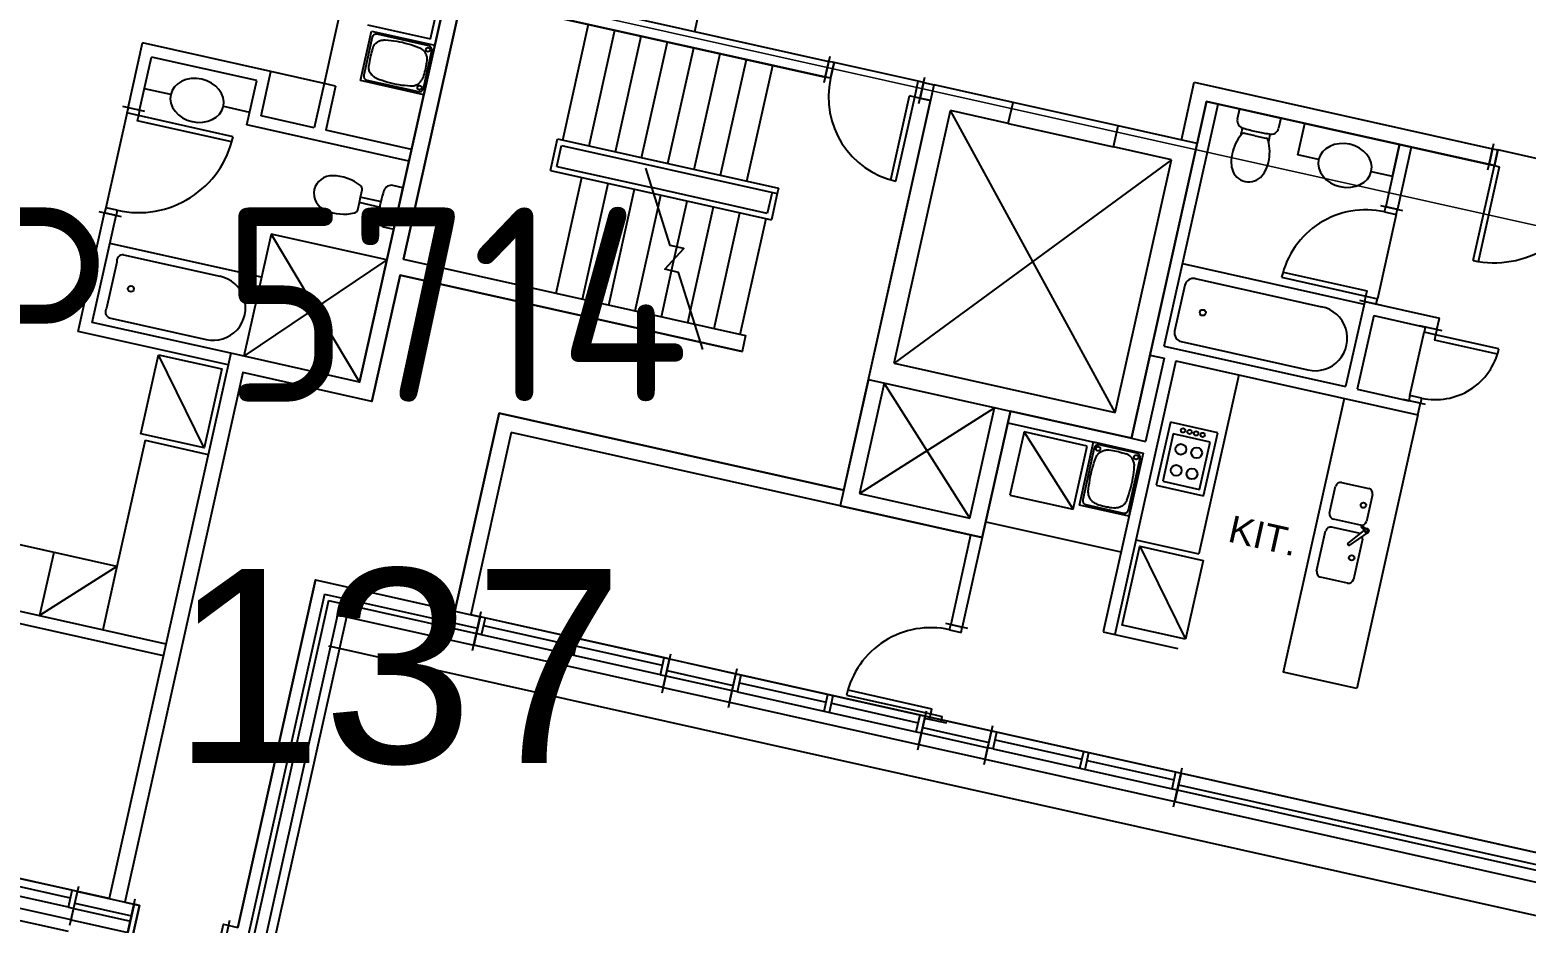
# Model space of a CAD drawing. Header units: metres. Extents: x 311347 to 316656, y 6252667 to 6255486.
# Drawn here: x 314251.74 to 314265.62, y 6254813.08 to 6254821.36 of the extents above; entities that cross this region are included whole.
import ezdxf
from ezdxf.enums import TextEntityAlignment as Align

# ---------------------------------------------------------------- set-up
doc = ezdxf.new("R2010")
doc.units = ezdxf.units.M
doc.layers.add('_User Miscellaneous4', color=7, linetype='Continuous')
doc.layers.add('Cadastre Developer_SP_NEW', color=2, linetype='Continuous', lineweight=5)
doc.layers.add('Cadastre Land Parcels_SP_EXT', color=9, linetype='Continuous', lineweight=5)
doc.styles.add('LotNum', font='isocp.shx', dxfattribs={"height": 1.8})
doc.styles.get("Standard").update_dxf_attribs({"font": 'arial.ttf'})
doc.linetypes.add('IE Trench HV', pattern='A,7,-0.2,["/",Standard,S=3,R=0,X=0.6,Y=-1.4],-2.5', length=9.7)

# ---------------------------------------------------------------- blocks, each defined once
blk = doc.blocks.new('site 1')
at = {"layer": '_User Miscellaneous4', "color": 8}
for p, q in [((180232.32, 73129.99), (180232.32, 73135.49)), ((180278.57, 73135.49), (180306.92, 73135.49)), ((180278.57, 73129.99), (180278.57, 73135.49)), ((180306.92, 73133.49), (180306.92, 73135.99)), ((180306.92, 73135.49), (180306.92, 73133.99)), ((180306.92, 73135.49), (180307.42, 73135.49)), ((180306.92, 73133.99), (180306.92, 73135.49)), ((180307.42, 73133.99), (180307.42, 73135.49)), ((180199.82, 73133.99), (180199.82, 73117.79)), ((180209.07, 73091.49), (180209.07, 73133.99)), ((180280.07, 73133.99), (180306.92, 73133.99)), ((180280.07, 73129.99), (180280.07, 73133.99)), ((180283.21, 73133.99), (180283.21, 73133.02)), ((180283.21, 73133.99), (180287.13, 73133.99)), ((180287.13, 73133.99), (180287.13, 73133.02)), ((180289.42, 73130.99), (180289.42, 73133.99)), ((180289.42, 73133.99), (180298.42, 73133.99)), ((180298.42, 73133.99), (180298.42, 73128.09)), ((180298.42, 73130.99), (180298.42, 73133.99)), ((180299.52, 73133.99), (180299.52, 73128.09)), ((180306.92, 73133.99), (180307.42, 73133.99)), ((180307.42, 73124.99), (180307.42, 73133.99)), ((180307.42, 73133.99), (180307.92, 73133.99)), ((180307.92, 73125.01), (180307.92, 73133.99)), ((180285.17, 73131.87), (180284.17, 73131.87)), ((180285.17, 73131.87), (180286.18, 73131.87)), ((180208.57, 73123.99), (180208.57, 73129.99)), ((180210.57, 73129.99), (180245.07, 73129.99)), ((180245.07, 73127.99), (180245.07, 73130.49)), ((180245.07, 73128.49), (180245.07, 73129.99)), ((180245.57, 73129.99), (180245.07, 73129.99)), ((180245.07, 73128.49), (180245.07, 73129.99)), ((180245.57, 73128.49), (180245.57, 73129.99)), ((180254.07, 73129.99), (180253.57, 73129.99)), ((180253.57, 73128.49), (180253.57, 73129.99)), ((180254.07, 73127.99), (180254.07, 73130.49)), ((180254.07, 73129.99), (180255.07, 73129.99)), ((180254.07, 73129.99), (180254.07, 73128.49)), ((180254.07, 73128.49), (180254.07, 73129.99)), ((180255.07, 73101.99), (180255.07, 73129.99)), ((180262.57, 73129.99), (180255.07, 73129.99)), ((180255.07, 73101.99), (180255.07, 73129.99)), ((180262.57, 73127.99), (180262.57, 73129.99)), ((180272.57, 73129.99), (180262.57, 73129.99)), ((180280.07, 73129.99), (180272.57, 73129.99)), ((180272.57, 73127.99), (180272.57, 73129.99)), ((180280.07, 73101.99), (180280.07, 73129.99)), ((180291.39, 73130.99), (180289.42, 73130.99)), ((180296.39, 73130.99), (180298.42, 73130.99)), ((180210.57, 73103.49), (180210.57, 73128.49)), ((180210.57, 73128.49), (180245.07, 73128.49)), ((180222.57, 73117.49), (180222.57, 73128.49)), ((180225.07, 73117.49), (180225.07, 73128.49)), ((180227.57, 73117.49), (180227.57, 73128.49)), ((180230.07, 73117.49), (180230.07, 73128.49)), ((180232.57, 73117.49), (180232.57, 73128.49)), ((180235.07, 73117.49), (180235.07, 73128.49)), ((180237.57, 73117.49), (180237.57, 73128.49)), ((180240.07, 73117.49), (180240.07, 73128.49)), ((180245.57, 73128.49), (180245.07, 73128.49)), ((180253.07, 73120.51), (180253.07, 73128.49)), ((180253.57, 73128.49), (180253.07, 73128.49)), ((180253.57, 73120.49), (180253.57, 73128.49)), ((180254.07, 73128.49), (180253.57, 73128.49)), ((180254.07, 73128.49), (180255.07, 73128.49)), ((180257.07, 73103.99), (180257.07, 73127.99)), ((180262.57, 73127.99), (180257.07, 73127.99)), ((180278.07, 73127.99), (180257.07, 73103.99)), ((180278.07, 73103.99), (180257.07, 73127.99)), ((180262.57, 73127.99), (180272.57, 73127.99)), ((180278.07, 73127.99), (180272.57, 73127.99)), ((180278.07, 73103.99), (180278.07, 73127.99)), ((180297.92, 73128.09), (180300.02, 73128.09)), ((180298.42, 73127.59), (180298.42, 73128.09)), ((180298.42, 73128.09), (180299.52, 73128.09)), ((180298.42, 73127.59), (180299.52, 73127.59)), ((180299.52, 73127.59), (180299.52, 73128.09)), ((180299.52, 73127.59), (180299.52, 73119.59)), ((180202.57, 73123.99), (180208.57, 73123.99)), ((180203.07, 73118.79), (180203.07, 73123.49)), ((180203.07, 73123.49), (180209.07, 73123.49)), ((180203.25, 73122.94), (180203.25, 73119.35)), ((180208.54, 73123.32), (180203.63, 73123.32)), ((180204.19, 73122.88), (180204.26, 73122.91)), ((180204.26, 73122.91), (180204.34, 73122.94)), ((180204.34, 73122.94), (180204.41, 73122.96)), ((180204.41, 73122.96), (180204.49, 73122.97)), ((180204.49, 73122.97), (180204.76, 73123.01)), ((180204.76, 73123.01), (180205.02, 73123.04)), ((180205.02, 73123.04), (180205.29, 73123.06)), ((180205.29, 73123.06), (180205.56, 73123.08)), ((180205.56, 73123.08), (180205.82, 73123.09)), ((180205.82, 73123.09), (180206.09, 73123.1)), ((180206.09, 73123.1), (180206.08, 73123.1)), ((180206.08, 73123.1), (180206.35, 73123.09)), ((180206.35, 73123.09), (180206.62, 73123.08)), ((180206.62, 73123.08), (180206.88, 73123.06)), ((180206.88, 73123.06), (180207.15, 73123.04)), ((180207.15, 73123.04), (180207.41, 73123.01)), ((180207.41, 73123.01), (180207.68, 73122.97)), ((180207.68, 73122.97), (180207.76, 73122.96)), ((180207.76, 73122.96), (180207.84, 73122.94)), ((180207.84, 73122.94), (180207.91, 73122.91)), ((180207.91, 73122.91), (180207.99, 73122.88)), ((180208.92, 73119.35), (180208.92, 73122.94)), ((180209.07, 73123.49), (180209.07, 73118.79)), ((180203.49, 73121.59), (180203.48, 73121.41)), ((180203.5, 73121.77), (180203.49, 73121.59)), ((180203.51, 73121.95), (180203.5, 73121.77)), ((180203.51, 73121.95), (180203.53, 73122.03)), ((180203.53, 73122.03), (180203.54, 73122.11)), ((180203.54, 73122.11), (180203.56, 73122.18)), ((180203.56, 73122.18), (180203.59, 73122.26)), ((180203.59, 73122.26), (180203.62, 73122.33)), ((180203.62, 73122.33), (180203.66, 73122.4)), ((180203.66, 73122.4), (180203.7, 73122.47)), ((180203.7, 73122.47), (180203.75, 73122.54)), ((180203.75, 73122.54), (180203.8, 73122.6)), ((180203.8, 73122.6), (180203.86, 73122.66)), ((180203.86, 73122.66), (180203.92, 73122.71)), ((180203.92, 73122.71), (180203.98, 73122.76)), ((180203.98, 73122.76), (180204.04, 73122.81)), ((180204.04, 73122.81), (180204.11, 73122.85)), ((180204.11, 73122.85), (180204.19, 73122.88)), ((180207.99, 73122.88), (180208.06, 73122.85)), ((180208.06, 73122.85), (180208.13, 73122.81)), ((180208.13, 73122.81), (180208.19, 73122.76)), ((180208.19, 73122.76), (180208.26, 73122.71)), ((180208.26, 73122.71), (180208.32, 73122.66)), ((180208.32, 73122.66), (180208.37, 73122.6)), ((180208.37, 73122.6), (180208.42, 73122.54)), ((180208.42, 73122.54), (180208.47, 73122.47)), ((180208.47, 73122.47), (180208.51, 73122.4)), ((180208.51, 73122.4), (180208.55, 73122.33)), ((180208.55, 73122.33), (180208.58, 73122.26)), ((180208.58, 73122.26), (180208.61, 73122.18)), ((180208.61, 73122.18), (180208.63, 73122.11)), ((180208.63, 73122.11), (180208.65, 73122.03)), ((180208.65, 73122.03), (180208.66, 73121.95)), ((180208.66, 73121.95), (180208.67, 73121.77)), ((180208.67, 73121.77), (180208.69, 73121.59)), ((180208.69, 73121.59), (180208.69, 73121.41)), ((180203.48, 73121.41), (180203.47, 73121.23)), ((180203.47, 73121.23), (180203.47, 73121.05)), ((180203.47, 73121.05), (180203.48, 73120.87)), ((180203.48, 73120.87), (180203.49, 73120.69)), ((180203.49, 73120.69), (180203.5, 73120.51)), ((180203.5, 73120.51), (180203.51, 73120.33)), ((180203.53, 73120.25), (180203.51, 73120.33)), ((180203.54, 73120.18), (180203.53, 73120.25)), ((180203.56, 73120.1), (180203.54, 73120.18)), ((180208.61, 73120.1), (180208.63, 73120.18)), ((180208.63, 73120.18), (180208.65, 73120.25)), ((180208.65, 73120.25), (180208.66, 73120.33)), ((180208.67, 73120.51), (180208.66, 73120.33)), ((180208.69, 73120.69), (180208.67, 73120.51)), ((180208.69, 73121.41), (180208.7, 73121.23)), ((180208.7, 73121.05), (180208.69, 73120.87)), ((180208.69, 73120.87), (180208.69, 73120.69)), ((180208.7, 73121.23), (180208.7, 73121.05)), ((180209.07, 73118.79), (180203.07, 73118.79)), ((180203.59, 73120.02), (180203.56, 73120.1)), ((180203.62, 73119.95), (180203.59, 73120.02)), ((180203.66, 73119.88), (180203.62, 73119.95)), ((180203.63, 73118.97), (180208.54, 73118.97)), ((180203.7, 73119.81), (180203.66, 73119.88)), ((180203.75, 73119.75), (180203.7, 73119.81)), ((180203.8, 73119.68), (180203.75, 73119.75)), ((180203.86, 73119.63), (180203.8, 73119.68)), ((180203.92, 73119.57), (180203.86, 73119.63)), ((180203.98, 73119.52), (180203.92, 73119.57)), ((180204.04, 73119.48), (180203.98, 73119.52)), ((180204.11, 73119.44), (180204.04, 73119.48)), ((180204.19, 73119.4), (180204.11, 73119.44)), ((180204.26, 73119.37), (180204.19, 73119.4)), ((180204.34, 73119.35), (180204.26, 73119.37)), ((180204.41, 73119.33), (180204.34, 73119.35)), ((180204.49, 73119.31), (180204.41, 73119.33)), ((180204.49, 73119.31), (180204.76, 73119.28)), ((180204.76, 73119.28), (180205.02, 73119.25)), ((180205.02, 73119.25), (180205.29, 73119.22)), ((180205.29, 73119.22), (180205.56, 73119.2)), ((180205.56, 73119.2), (180205.82, 73119.19)), ((180205.82, 73119.19), (180206.09, 73119.19)), ((180206.09, 73119.19), (180206.08, 73119.19)), ((180206.08, 73119.19), (180206.35, 73119.19)), ((180206.35, 73119.19), (180206.62, 73119.2)), ((180206.62, 73119.2), (180206.88, 73119.22)), ((180206.88, 73119.22), (180207.15, 73119.25)), ((180207.15, 73119.25), (180207.41, 73119.28)), ((180207.41, 73119.28), (180207.68, 73119.31)), ((180207.68, 73119.31), (180207.76, 73119.33)), ((180207.76, 73119.33), (180207.84, 73119.35)), ((180207.84, 73119.35), (180207.91, 73119.37)), ((180207.91, 73119.37), (180207.99, 73119.4)), ((180207.99, 73119.4), (180208.06, 73119.44)), ((180208.06, 73119.44), (180208.13, 73119.48)), ((180208.13, 73119.48), (180208.19, 73119.52)), ((180208.19, 73119.52), (180208.26, 73119.57)), ((180208.26, 73119.57), (180208.32, 73119.63)), ((180208.32, 73119.63), (180208.37, 73119.68)), ((180208.37, 73119.68), (180208.42, 73119.75)), ((180208.42, 73119.75), (180208.47, 73119.81)), ((180208.47, 73119.81), (180208.51, 73119.88)), ((180208.51, 73119.88), (180208.55, 73119.95)), ((180208.55, 73119.95), (180208.58, 73120.02)), ((180208.58, 73120.02), (180208.61, 73120.1)), ((180281.17, 73118.84), (180298.42, 73118.84)), ((180290.42, 73119.59), (180298.42, 73119.59)), ((180290.44, 73120.09), (180298.42, 73120.09)), ((180297.92, 73119.09), (180300.02, 73119.09)), ((180298.42, 73119.59), (180298.42, 73120.09)), ((180298.42, 73119.09), (180298.42, 73119.59)), ((180298.42, 73119.59), (180299.52, 73119.59)), ((180298.42, 73119.09), (180298.42, 73110.99)), ((180298.42, 73119.09), (180305.52, 73119.09)), ((180298.42, 73119.09), (180299.52, 73119.09)), ((180299.52, 73119.09), (180299.52, 73119.59)), ((180305.52, 73117.99), (180305.52, 73119.09)), ((180182.57, 73111.64), (180182.57, 73117.79)), ((180194.77, 73117.79), (180182.57, 73117.79)), ((180194.77, 73113.59), (180194.77, 73117.79)), ((180199.82, 73117.79), (180194.77, 73117.79)), ((180199.82, 73117.79), (180199.82, 73113.59)), ((180200.92, 73117.79), (180199.82, 73117.79)), ((180200.92, 73117.79), (180200.92, 73113.59)), ((180222.07, 73117.49), (180243.07, 73117.49)), ((180222.07, 73114.49), (180222.07, 73117.49)), ((180243.07, 73117.49), (180243.07, 73116.99)), ((180282.62, 73117.74), (180294.63, 73117.74)), ((180299.52, 73117.99), (180299.52, 73110.99)), ((180299.52, 73117.99), (180304.42, 73117.99)), ((180306.02, 73117.99), (180303.92, 73117.99)), ((180304.42, 73117.99), (180304.42, 73117.49)), ((180305.52, 73117.99), (180304.42, 73117.99)), ((180304.42, 73111.49), (180304.42, 73117.49)), ((180305.52, 73117.49), (180304.42, 73117.49)), ((180305.52, 73117.99), (180305.52, 73117.49)), ((180311.52, 73117.49), (180305.52, 73117.49)), ((180305.52, 73117.49), (180305.52, 73116.99)), ((180183.67, 73111.64), (180183.67, 73116.69)), ((180193.67, 73116.69), (180183.67, 73116.69)), ((180193.67, 73112.49), (180193.67, 73116.69)), ((180222.57, 73116.99), (180243.07, 73116.99)), ((180222.57, 73114.99), (180222.57, 73116.99)), ((180242.57, 73116.99), (180242.57, 73114.99)), ((180243.07, 73116.99), (180243.07, 73114.49)), ((180281.82, 73116.93), (180281.82, 73112.56)), ((180311.51, 73116.99), (180305.52, 73116.99)), ((180222.57, 73114.99), (180231.61, 73114.99)), ((180242.57, 73114.99), (180231.61, 73114.99)), ((180186.17, 73113.69), (180183.67, 73113.69)), ((180191.17, 73113.69), (180193.67, 73113.69)), ((180199.82, 73113.59), (180194.77, 73113.59)), ((180209.07, 73113.59), (180200.92, 73113.59)), ((180222.07, 73114.49), (180231.9, 73114.49)), ((180225.07, 73103.49), (180225.07, 73114.49)), ((180227.57, 73103.49), (180227.57, 73114.49)), ((180230.07, 73103.49), (180230.07, 73114.49)), ((180231.9, 73114.49), (180243.07, 73114.49)), ((180232.57, 73113.32), (180232.57, 73114.49)), ((180232.57, 73103.49), (180232.57, 73113.32)), ((180235.07, 73110.12), (180235.07, 73114.49)), ((180237.57, 73104.66), (180237.57, 73114.49)), ((180240.07, 73103.49), (180240.07, 73114.49)), ((180242.57, 73103.49), (180242.57, 73114.49)), ((180209.07, 73112.49), (180193.67, 73112.49)), ((180184.17, 73111.64), (180182.07, 73111.64)), ((180182.57, 73111.64), (180182.57, 73111.14)), ((180183.67, 73111.64), (180182.57, 73111.64)), ((180182.57, 73111.49), (180182.57, 73102.14)), ((180183.67, 73111.14), (180182.57, 73111.14)), ((180183.67, 73111.64), (180183.67, 73111.14)), ((180192.67, 73111.14), (180183.67, 73111.14)), ((180183.67, 73111.14), (180183.67, 73110.64)), ((180192.66, 73110.64), (180183.67, 73110.64)), ((180281.17, 73110.99), (180298.42, 73110.99)), ((180282.62, 73111.74), (180294.67, 73111.74)), ((180299.52, 73110.99), (180304.42, 73110.99)), ((180306.02, 73110.99), (180303.92, 73110.99)), ((180305.52, 73111.49), (180304.42, 73111.49)), ((180304.42, 73111.49), (180304.42, 73110.99)), ((180305.52, 73110.99), (180304.42, 73110.99)), ((180305.52, 73111.49), (180305.52, 73110.99)), ((180305.52, 73109.89), (180305.52, 73110.99)), ((180209.07, 73109.95), (180208.11, 73109.95)), ((180209.07, 73106.03), (180209.07, 73109.95)), ((180235.07, 73108.99), (180235.07, 73110.12)), ((180280.07, 73109.89), (180281.42, 73109.89)), ((180281.42, 73109.89), (180281.42, 73101.99)), ((180282.52, 73109.89), (180282.52, 73083.89)), ((180282.52, 73109.89), (180305.52, 73109.89)), ((180288.52, 73109.89), (180288.52, 73092.89)), ((180298.52, 73109.89), (180298.52, 73083.89)), ((180305.52, 73109.89), (180305.52, 73083.89)), ((180207.41, 73108.24), (180205.37, 73108.24)), ((180205.37, 73107.74), (180207.41, 73107.74)), ((180205.42, 73108.24), (180205.42, 73108.93)), ((180205.42, 73107.74), (180205.42, 73108.24)), ((180205.42, 73107.05), (180205.42, 73107.74)), ((180235.07, 73107.86), (180235.07, 73108.99)), ((180235.07, 73103.49), (180235.07, 73107.86)), ((180208.11, 73106.03), (180209.07, 73106.03)), ((180210.57, 73103.49), (180243.07, 73103.49)), ((180237.57, 73103.49), (180237.57, 73104.66)), ((180243.07, 73103.49), (180243.07, 73101.99)), ((180257.07, 73103.99), (180278.07, 73103.99)), ((180283.27, 73104.24), (180283.27, 73098.24)), ((180287.77, 73104.24), (180283.27, 73104.24)), ((180287.77, 73098.24), (180287.77, 73104.24)), ((180183.67, 73102.14), (180182.57, 73102.14)), ((180182.57, 73102.14), (180182.57, 73101.64)), ((180183.67, 73102.14), (180183.67, 73101.64)), ((180209.07, 73103.09), (180198.07, 73103.09)), ((180198.07, 73103.09), (180198.07, 73091.49)), ((180198.07, 73103.09), (180209.07, 73091.49)), ((180209.07, 73103.09), (180198.07, 73091.49)), ((180287.27, 73103.24), (180283.77, 73103.24)), ((180283.77, 73103.24), (180283.77, 73098.74)), ((180287.27, 73098.74), (180287.27, 73103.24)), ((180299.99, 73102.24), (180302.56, 73102.24)), ((180184.17, 73101.64), (180182.07, 73101.64)), ((180182.57, 73090.39), (180182.57, 73101.64)), ((180183.67, 73101.64), (180182.57, 73101.64)), ((180183.67, 73091.49), (180183.67, 73101.64)), ((180210.57, 73089.99), (180210.57, 73101.99)), ((180210.57, 73101.99), (180243.07, 73101.99)), ((180255.07, 73101.99), (180280.07, 73101.99)), ((180255.07, 73101.99), (180255.07, 73089.99)), ((180256.57, 73101.99), (180256.57, 73091.49)), ((180256.57, 73091.49), (180267.07, 73101.99)), ((180267.07, 73091.49), (180256.57, 73101.99)), ((180267.07, 73091.49), (180267.07, 73101.99)), ((180268.57, 73089.99), (180268.57, 73101.99)), ((180268.57, 73100.89), (180281.42, 73100.89)), ((180276.72, 73094.89), (180276.72, 73100.89)), ((180276.72, 73100.89), (180281.42, 73100.89)), ((180280.87, 73100.74), (180277.28, 73100.74)), ((180280.07, 73101.99), (180281.42, 73101.99)), ((180281.42, 73100.89), (180281.42, 73083.89)), ((180281.42, 73100.89), (180281.42, 73094.89)), ((180299.52, 73099.21), (180299.52, 73101.78)), ((180303.02, 73101.78), (180303.02, 73099.21)), ((180270.22, 73100.39), (180270.22, 73094.39)), ((180276.22, 73100.39), (180270.22, 73100.39)), ((180276.22, 73094.39), (180270.22, 73100.39)), ((180276.22, 73094.39), (180276.22, 73100.39)), ((180276.9, 73100.36), (180276.9, 73095.45)), ((180277.21, 73099.23), (180277.24, 73099.5)), ((180277.24, 73099.5), (180277.26, 73099.58)), ((180277.26, 73099.58), (180277.28, 73099.65)), ((180277.28, 73099.65), (180277.3, 73099.73)), ((180277.3, 73099.73), (180277.33, 73099.8)), ((180277.33, 73099.8), (180277.37, 73099.88)), ((180277.37, 73099.88), (180277.41, 73099.94)), ((180277.41, 73099.94), (180277.46, 73100.01)), ((180277.46, 73100.01), (180277.5, 73100.07)), ((180277.5, 73100.07), (180277.56, 73100.13)), ((180277.56, 73100.13), (180277.62, 73100.19)), ((180277.62, 73100.19), (180277.68, 73100.24)), ((180277.68, 73100.24), (180277.74, 73100.29)), ((180277.74, 73100.29), (180277.81, 73100.33)), ((180277.81, 73100.33), (180277.88, 73100.37)), ((180277.88, 73100.37), (180277.96, 73100.4)), ((180277.96, 73100.4), (180278.03, 73100.43)), ((180278.03, 73100.43), (180278.11, 73100.45)), ((180278.11, 73100.45), (180278.19, 73100.46)), ((180278.19, 73100.46), (180278.27, 73100.48)), ((180278.27, 73100.48), (180278.45, 73100.49)), ((180278.45, 73100.49), (180278.62, 73100.5)), ((180278.62, 73100.5), (180278.8, 73100.51)), ((180278.8, 73100.51), (180278.98, 73100.52)), ((180278.98, 73100.52), (180279.16, 73100.52)), ((180279.16, 73100.52), (180279.34, 73100.51)), ((180279.34, 73100.51), (180279.52, 73100.5)), ((180279.52, 73100.5), (180279.7, 73100.49)), ((180279.7, 73100.49), (180279.88, 73100.48)), ((180279.96, 73100.46), (180279.88, 73100.48)), ((180280.04, 73100.45), (180279.96, 73100.46)), ((180280.12, 73100.43), (180280.04, 73100.45)), ((180280.19, 73100.4), (180280.12, 73100.43)), ((180280.27, 73100.37), (180280.19, 73100.4)), ((180280.34, 73100.33), (180280.27, 73100.37)), ((180280.4, 73100.29), (180280.34, 73100.33)), ((180280.47, 73100.24), (180280.4, 73100.29)), ((180280.53, 73100.19), (180280.47, 73100.24)), ((180280.59, 73100.13), (180280.53, 73100.19)), ((180280.64, 73100.07), (180280.59, 73100.13)), ((180280.69, 73100.01), (180280.64, 73100.07)), ((180280.74, 73099.94), (180280.69, 73100.01)), ((180280.78, 73099.88), (180280.74, 73099.94)), ((180280.81, 73099.8), (180280.78, 73099.88)), ((180280.84, 73099.73), (180280.81, 73099.8)), ((180280.87, 73099.65), (180280.84, 73099.73)), ((180280.89, 73099.58), (180280.87, 73099.65)), ((180280.9, 73099.5), (180280.89, 73099.58)), ((180280.94, 73099.23), (180280.9, 73099.5)), ((180281.25, 73095.45), (180281.25, 73100.36)), ((180198.07, 73098.99), (180183.67, 73098.99)), ((180185.12, 73098.24), (180194.28, 73098.24)), ((180277.12, 73097.9), (180277.13, 73098.17)), ((180277.13, 73098.17), (180277.14, 73098.43)), ((180277.14, 73098.43), (180277.16, 73098.7)), ((180277.16, 73098.7), (180277.18, 73098.97)), ((180277.18, 73098.97), (180277.21, 73099.23)), ((180280.97, 73098.97), (180280.94, 73099.23)), ((180280.99, 73098.7), (180280.97, 73098.97)), ((180281.01, 73098.43), (180280.99, 73098.7)), ((180281.02, 73098.17), (180281.01, 73098.43)), ((180281.03, 73097.9), (180281.02, 73098.17)), ((180283.27, 73098.24), (180287.77, 73098.24)), ((180283.77, 73098.74), (180287.27, 73098.74)), ((180302.56, 73098.74), (180299.99, 73098.74)), ((180302.56, 73097.99), (180299.99, 73097.99)), ((180301.76, 73096.79), (180303.01, 73098.38)), ((180301.91, 73096.66), (180303.4, 73098.24)), ((180302.66, 73098.58), (180302.71, 73098.68)), ((180303.21, 73098.28), (180302.66, 73098.58)), ((180303.29, 73098.46), (180302.71, 73098.68)), ((180184.67, 73097.43), (180184.67, 73093.06)), ((180277.13, 73097.64), (180277.12, 73097.91)), ((180277.12, 73097.91), (180277.12, 73097.9)), ((180277.14, 73097.37), (180277.13, 73097.64)), ((180277.16, 73097.11), (180277.14, 73097.37)), ((180277.18, 73096.84), (180277.16, 73097.11)), ((180277.21, 73096.57), (180277.18, 73096.84)), ((180277.24, 73096.31), (180277.21, 73096.57)), ((180280.9, 73096.31), (180280.94, 73096.57)), ((180280.94, 73096.57), (180280.97, 73096.84)), ((180280.97, 73096.84), (180280.99, 73097.11)), ((180280.99, 73097.11), (180281.01, 73097.37)), ((180281.01, 73097.37), (180281.02, 73097.64)), ((180281.02, 73097.64), (180281.03, 73097.91)), ((180281.03, 73097.91), (180281.03, 73097.9)), ((180299.52, 73093.71), (180299.52, 73097.53)), ((180301.91, 73096.66), (180301.76, 73096.79)), ((180303.02, 73097.53), (180303.02, 73093.71)), ((180277.26, 73096.23), (180277.24, 73096.31)), ((180277.28, 73096.15), (180277.26, 73096.23)), ((180277.3, 73096.08), (180277.28, 73096.15)), ((180277.33, 73096), (180277.3, 73096.08)), ((180277.37, 73095.93), (180277.33, 73096)), ((180277.41, 73095.86), (180277.37, 73095.93)), ((180277.46, 73095.8), (180277.41, 73095.86)), ((180277.5, 73095.73), (180277.46, 73095.8)), ((180277.56, 73095.67), (180277.5, 73095.73)), ((180277.62, 73095.62), (180277.56, 73095.67)), ((180277.68, 73095.57), (180277.62, 73095.62)), ((180277.74, 73095.52), (180277.68, 73095.57)), ((180277.81, 73095.48), (180277.74, 73095.52)), ((180277.88, 73095.44), (180277.81, 73095.48)), ((180277.96, 73095.41), (180277.88, 73095.44)), ((180278.03, 73095.38), (180277.96, 73095.41)), ((180278.11, 73095.36), (180278.03, 73095.38)), ((180278.19, 73095.34), (180278.11, 73095.36)), ((180278.27, 73095.33), (180278.19, 73095.34)), ((180278.27, 73095.33), (180278.45, 73095.32)), ((180278.45, 73095.32), (180278.62, 73095.3)), ((180278.62, 73095.3), (180278.8, 73095.3)), ((180278.8, 73095.3), (180278.98, 73095.29)), ((180278.98, 73095.29), (180279.16, 73095.29)), ((180279.16, 73095.29), (180279.34, 73095.3)), ((180279.34, 73095.3), (180279.52, 73095.3)), ((180279.52, 73095.3), (180279.7, 73095.32)), ((180279.7, 73095.32), (180279.88, 73095.33)), ((180279.96, 73095.34), (180279.88, 73095.33)), ((180280.04, 73095.36), (180279.96, 73095.34)), ((180280.12, 73095.38), (180280.04, 73095.36)), ((180280.19, 73095.41), (180280.12, 73095.38)), ((180280.27, 73095.44), (180280.19, 73095.41)), ((180280.34, 73095.48), (180280.27, 73095.44)), ((180280.4, 73095.52), (180280.34, 73095.48)), ((180280.47, 73095.57), (180280.4, 73095.52)), ((180280.53, 73095.62), (180280.47, 73095.57)), ((180280.59, 73095.67), (180280.53, 73095.62)), ((180280.64, 73095.73), (180280.59, 73095.67)), ((180280.69, 73095.8), (180280.64, 73095.73)), ((180280.74, 73095.86), (180280.69, 73095.8)), ((180280.78, 73095.93), (180280.74, 73095.86)), ((180280.81, 73096), (180280.78, 73095.93)), ((180280.84, 73096.08), (180280.81, 73096)), ((180280.87, 73096.15), (180280.84, 73096.08)), ((180280.89, 73096.23), (180280.87, 73096.15)), ((180280.9, 73096.31), (180280.89, 73096.23)), ((180270.22, 73094.39), (180276.22, 73094.39)), ((180281.42, 73094.89), (180276.72, 73094.89)), ((180277.28, 73095.07), (180280.87, 73095.07)), ((180282.52, 73092.89), (180288.52, 73092.89)), ((180283.02, 73092.39), (180289.02, 73084.89)), ((180302.56, 73093.24), (180299.99, 73093.24)), ((180302.56, 73093.24), (180302.52, 73093.24)), ((180303.02, 73093.71), (180303.02, 73093.74)), ((180196.82, 73091.49), (180183.67, 73091.49)), ((180185.12, 73092.24), (180194.32, 73092.24)), ((180196.82, 73091.49), (180196.82, 73039.69)), ((180209.07, 73091.49), (180196.82, 73091.49)), ((180255.07, 73091.49), (180222.32, 73091.49)), ((180222.32, 73091.49), (180222.32, 73072.69)), ((180256.57, 73091.49), (180267.07, 73091.49)), ((180268.57, 73091.49), (180281.42, 73091.49)), ((180196.82, 73090.39), (180182.57, 73090.39)), ((180196.32, 73082.39), (180190.32, 73089.89)), ((180198.32, 73089.99), (180198.32, 73039.69)), ((180210.57, 73089.99), (180198.32, 73089.99)), ((180255.07, 73089.99), (180223.82, 73089.99)), ((180223.82, 73089.99), (180223.82, 73072.69)), ((180255.07, 73089.99), (180268.57, 73089.99)), ((180267.47, 73089.99), (180267.47, 73081.49)), ((180268.57, 73089.99), (180268.57, 73081.49)), ((180281.42, 73083.89), (180282.52, 73083.89)), ((180282.52, 73083.89), (180288.52, 73083.89)), ((180305.52, 73083.89), (180298.52, 73083.89)), ((180190.82, 73081.89), (180190.82, 73069.89)), ((180190.82, 73081.89), (180196.82, 73081.89)), ((180266.97, 73081.49), (180269.07, 73081.49)), ((180267.47, 73080.99), (180267.47, 73081.49)), ((180267.47, 73081.49), (180268.57, 73081.49)), ((180268.57, 73080.99), (180268.57, 73081.49)), ((180267.47, 73080.99), (180268.57, 73080.99)), ((180224.72, 73069.49), (180224.72, 73073.19)), ((180242.72, 73069.49), (180242.72, 73073.19)), ((180249.02, 73069.49), (180249.02, 73073.19)), ((180259.47, 73072.99), (180267.47, 73072.99)), ((180259.49, 73073.49), (180267.47, 73073.49)), ((180267.02, 73069.49), (180267.02, 73073.19)), ((180267.47, 73072.99), (180267.47, 73073.49)), ((180267.47, 73072.49), (180267.47, 73072.99)), ((180267.47, 73072.99), (180268.57, 73072.99)), ((180268.57, 73072.49), (180268.57, 73072.99)), ((180273.32, 73069.49), (180273.32, 73073.19)), ((180291.32, 73069.49), (180291.32, 73073.19)), ((180209.07, 73072.69), (180224.72, 73072.69)), ((180209.07, 73072.69), (180209.07, 73039.69)), ((180210.17, 73071.59), (180224.72, 73071.59)), ((180210.17, 73071.59), (180210.17, 73038.59)), ((180242.72, 73072.69), (180224.72, 73072.69)), ((180224.72, 73069.99), (180224.72, 73072.69)), ((180224.72, 73072.69), (180224.72, 73069.99)), ((180225.22, 73071.09), (180225.22, 73072.69)), ((180233.47, 73071.95), (180225.22, 73071.95)), ((180233.47, 73071.09), (180233.47, 73072.69)), ((180233.97, 73071.09), (180233.97, 73072.69)), ((180242.22, 73071.95), (180233.97, 73071.95)), ((180242.22, 73071.09), (180242.22, 73072.69)), ((180242.72, 73069.99), (180242.72, 73072.69)), ((180242.72, 73072.69), (180249.02, 73072.69)), ((180242.72, 73069.99), (180242.72, 73072.69)), ((180242.72, 73071.59), (180249.02, 73071.59)), ((180249.02, 73069.99), (180249.02, 73072.69)), ((180249.02, 73072.69), (180267.02, 73072.69)), ((180249.02, 73069.99), (180249.02, 73072.69)), ((180249.52, 73071.09), (180249.52, 73072.69)), ((180249.52, 73071.95), (180257.77, 73071.95)), ((180257.77, 73071.09), (180257.77, 73072.69)), ((180258.27, 73071.09), (180258.27, 73072.69)), ((180258.27, 73071.95), (180266.52, 73071.95)), ((180266.52, 73071.09), (180266.52, 73072.69)), ((180266.97, 73072.49), (180269.07, 73072.49)), ((180267.02, 73072.69), (180273.32, 73072.69)), ((180267.02, 73072.69), (180267.02, 73069.99)), ((180267.02, 73069.99), (180267.02, 73072.69)), ((180267.02, 73071.59), (180273.32, 73071.59)), ((180267.47, 73072.49), (180268.57, 73072.49)), ((180273.32, 73069.99), (180273.32, 73072.69)), ((180273.32, 73072.69), (180291.32, 73072.69)), ((180273.32, 73069.99), (180273.32, 73072.69)), ((180273.82, 73071.09), (180273.82, 73072.69)), ((180273.82, 73071.95), (180282.07, 73071.95)), ((180282.07, 73071.09), (180282.07, 73072.69)), ((180282.57, 73071.09), (180282.57, 73072.69)), ((180282.57, 73071.95), (180290.82, 73071.95)), ((180290.82, 73071.09), (180290.82, 73072.69)), ((180291.32, 73072.69), (180345.27, 73072.69)), ((180291.32, 73072.69), (180291.32, 73069.99)), ((180291.32, 73069.99), (180291.32, 73072.69)), ((180291.32, 73071.59), (180344.17, 73071.59)), ((180210.67, 73071.09), (180224.72, 73071.09)), ((180210.67, 73071.09), (180210.67, 73038.09)), ((180225.22, 73071.09), (180224.72, 73071.09)), ((180242.22, 73071.09), (180225.22, 73071.09)), ((180242.22, 73071.09), (180242.72, 73071.09)), ((180242.72, 73071.09), (180249.02, 73071.09)), ((180249.52, 73071.09), (180249.02, 73071.09)), ((180249.52, 73071.09), (180266.52, 73071.09)), ((180266.52, 73071.09), (180267.02, 73071.09)), ((180267.02, 73071.09), (180273.32, 73071.09)), ((180273.82, 73071.09), (180273.32, 73071.09)), ((180273.82, 73071.09), (180290.82, 73071.09)), ((180290.82, 73071.09), (180291.32, 73071.09)), ((180291.32, 73071.09), (180343.67, 73071.09)), ((180190.82, 73069.89), (180170.57, 73069.89)), ((180184.82, 73069.89), (180184.82, 73063.89)), ((180190.82, 73069.89), (180184.82, 73063.89)), ((180190.82, 73069.89), (180190.82, 73063.89)), ((180211.77, 73069.99), (180224.72, 73069.99)), ((180211.77, 73069.99), (180211.77, 73036.99)), ((180212.62, 73069.99), (180212.62, 73008.99)), ((180242.72, 73069.99), (180224.72, 73069.99)), ((180242.72, 73069.99), (180249.02, 73069.99)), ((180249.02, 73069.99), (180267.02, 73069.99)), ((180267.02, 73069.99), (180273.32, 73069.99)), ((180273.32, 73069.99), (180291.32, 73069.99)), ((180291.32, 73069.99), (180342.57, 73069.99)), ((180211.57, 73066.99), (180327.05, 73066.99)), ((180163.57, 73063.89), (180196.82, 73063.89)), ((180163.57, 73062.79), (180196.82, 73062.79)), ((180193.82, 73039.69), (180175.82, 73039.69)), ((180193.32, 73038.09), (180193.32, 73039.69)), ((180193.82, 73036.49), (180193.82, 73040.19)), ((180193.82, 73036.99), (180193.82, 73039.69)), ((180193.82, 73039.69), (180199.2, 73039.69)), ((180193.82, 73036.99), (180193.82, 73039.69)), ((180199.2, 73036.49), (180199.2, 73040.19)), ((180199.7, 73039.69), (180199.2, 73039.69)), ((180199.2, 73036.99), (180199.2, 73039.69)), ((180199.2, 73039.69), (180199.2, 73036.99)), ((180199.7, 73036.99), (180199.7, 73039.69)), ((180208.2, 73036.49), (180208.2, 73040.19)), ((180193.32, 73038.95), (180185.07, 73038.95)), ((180193.82, 73038.59), (180199.2, 73038.59)), ((180193.82, 73036.99), (180175.82, 73036.99)), ((180193.32, 73038.09), (180176.32, 73038.09)), ((180193.32, 73038.09), (180193.82, 73038.09)), ((180193.82, 73038.09), (180199.2, 73038.09)), ((180193.82, 73036.99), (180199.2, 73036.99)), ((180193.82, 73035.89), (180165.52, 73035.89))]:
    blk.add_line(p, q, dxfattribs=at)
at = {"layer": '_User Miscellaneous4', "color": 8, "flags": 128}
for points in [[(180190.07, 73135.49), (180199.07, 73135.49), (180199.07, 73133.99), (180209.07, 73133.99), (180209.07, 73091.49), (180196.82, 73091.49), (180196.82, 73039.69), (180127.27, 73039.69), (180127.27, 73133.99), (180190.07, 73133.99)], [(180223.82, 73089.99), (180223.82, 73072.69), (180345.27, 73072.69), (180345.27, 73064.19), (180362.87, 73064.19), (180362.87, 73133.99), (180316.42, 73133.99), (180316.42, 73135.49), (180307.42, 73135.49), (180307.42, 73133.99), (180280.07, 73133.99), (180280.07, 73101.99), (180268.57, 73101.99), (180268.57, 73089.99)], [(180210.57, 73128.49), (180210.57, 73103.49), (180243.07, 73103.49), (180243.07, 73101.99), (180210.57, 73101.99), (180210.57, 73089.99), (180198.32, 73089.99), (180198.32, 73039.69), (180199.7, 73039.69), (180199.7, 73036.99), (180207.7, 73036.99), (180207.7, 73039.69), (180209.07, 73039.69), (180209.07, 73072.69), (180222.32, 73072.69), (180222.32, 73091.49), (180255.07, 73091.49), (180255.07, 73128.49), (180253.57, 73128.49), (180253.57, 73129.99), (180245.57, 73129.99), (180245.57, 73128.49)], [(180289.02, 73084.89), (180283.02, 73084.89), (180283.02, 73092.39), (180289.02, 73092.39)], [(180190.32, 73089.89), (180196.32, 73089.89), (180196.32, 73082.39), (180190.32, 73082.39)]]:
    blk.add_lwpolyline(points, close=True, dxfattribs=at)
for points in [[(180281.17, 73110.99), (180281.17, 73133.99)], [(180239.48, 73101.36), (180235.73, 73107.86), (180234.42, 73107.86), (180235.73, 73110.12), (180234.42, 73110.12), (180230.67, 73116.62)]]:
    blk.add_lwpolyline(points, dxfattribs=at)
at = {"layer": '_User Miscellaneous4', "color": 8}
for centre, radius in [((180208.55, 73122.95), 0.2), ((180208.55, 73119.34), 0.2), ((180283.99, 73114.8), 0.275), ((180284.59, 73103.74), 0.2), ((180285.21, 73103.74), 0.2), ((180285.83, 73103.74), 0.2), ((180286.45, 73103.74), 0.2), ((180284.77, 73101.99), 0.5), ((180286.27, 73101.99), 0.5), ((180302.42, 73100.62), 0.25), ((180277.27, 73100.37), 0.2), ((180280.88, 73100.37), 0.2), ((180284.77, 73099.99), 0.5), ((180286.27, 73099.99), 0.5), ((180186.49, 73095.3), 0.275), ((180302.42, 73095.62), 0.25)]:
    blk.add_circle(centre, radius, dxfattribs=at)
for centre, radius, start, end in [((180283.93, 73133.03), 0.712, 181.1297, 271.8563), ((180286.42, 73133.03), 0.712, 268.1437, 358.8703), ((180307.42, 73133.99), 9, 270, 0), ((180287.67, 73129.8), 4.23, 153.2291, 180.6938), ((180309.88, 73131.28), 26.05, 177.685, 179.4014), ((180284.17, 73131.57), 0.3, 90, 153.2291), ((180285.17, 73147.27), 15, 265.3143, 270), ((180285.17, 73147.27), 15, 270, 274.6857), ((180286.18, 73131.57), 0.3, 26.7709, 90), ((180282.67, 73129.8), 4.23, 359.3062, 26.7709), ((180260.47, 73131.28), 26.05, 0.5986, 2.315), ((180253.57, 73128.49), 8, 180, 270), ((180286.42, 73129.7), 2.98, 178.939, 205.8114), ((180283.92, 73129.7), 2.98, 334.1886, 1.061), ((180285.17, 73129.12), 1.6, 206.7655, 270), ((180285.17, 73129.12), 1.6, 270, 333.2345), ((180298.42, 73119.59), 8, 90, 180), ((180203.63, 73122.94), 0.38, 90, 180), ((180208.54, 73122.94), 0.38, 0, 90), ((180203.63, 73119.35), 0.38, 180, 270), ((180208.54, 73119.35), 0.38, 270, 0), ((180282.65, 73116.91), 0.829, 91.9797, 179.1801), ((180294.67, 73114.74), 3, 269.9423, 90.7625), ((180305.52, 73117.49), 6, 270, 0), ((180282.65, 73112.57), 0.829, 180.8199, 268.0203), ((180183.67, 73111.14), 9, 270, 0), ((180202.75, 73107.96), 1.67, 99.5274, 178.9956), ((180203.38, 73105.56), 4.15, 64.0154, 102.6197), ((180205.02, 73108.93), 0.4, 0, 64.1472), ((180222.35, 73107.99), 15, 174.945, 179.045), ((180208.11, 73109.25), 0.7, 90, 174.945), ((180202.76, 73108.02), 1.68, 180.9445, 262.8485), ((180222.35, 73107.99), 15, 179.045, 180.955), ((180222.35, 73107.99), 15, 180.955, 185.055), ((180203.37, 73110.43), 4.16, 258.5399, 296.028), ((180205.02, 73107.05), 0.4, 295.8528, 0), ((180208.11, 73106.73), 0.7, 185.055, 270), ((180300.01, 73101.76), 0.482, 92.1335, 177.8665), ((180302.54, 73101.76), 0.482, 2.1335, 87.8665), ((180277.28, 73100.36), 0.38, 90, 180), ((180280.87, 73100.36), 0.38, 0, 90), ((180185.22, 73097.66), 0.589, 98.8854, 203.3851), ((180194.32, 73095.24), 3, 269.9423, 90.7625), ((180300.01, 73099.22), 0.482, 182.1335, 267.8665), ((180300.01, 73097.51), 0.482, 92.1335, 177.8665), ((180302.54, 73099.22), 0.482, 272.1335, 357.8665), ((180302.54, 73097.51), 0.482, 73.0078, 87.8665), ((180303.25, 73098.37), 0.2, 181.125, 128.7684), ((180303.25, 73098.37), 0.1, 237.445, 72.4484), ((180302.54, 73097.51), 0.482, 2.1335, 31.7796), ((180277.28, 73095.45), 0.38, 180, 270), ((180280.87, 73095.45), 0.38, 270, 0), ((180185.22, 73092.82), 0.589, 156.6149, 261.1146), ((180300.01, 73093.72), 0.482, 182.1335, 267.8665), ((180302.54, 73093.72), 0.482, 272.1335, 357.8665), ((180267.47, 73072.99), 8, 90, 180)]:
    blk.add_arc(centre, radius, start, end, dxfattribs=at)
at = {"layer": '_User Miscellaneous4', "color": 8, "extrusion": (0, 0, -1)}
for centre in [(180293.89, 73130.99), (180188.67, 73113.69)]:
    blk.add_ellipse(centre, major_axis=(2.5, 0), ratio=0.804733, start_param=3.141593, end_param=9.424778, dxfattribs=at)
at = {"layer": '_User Miscellaneous4', "color": 8, "insert": (180267.76, 73097.09), "char_height": 2.5, "width": 51.8713, "attachment_point": 1}
blk.add_mtext('\\pi23.014;KIT.', dxfattribs=at)

msp = doc.modelspace()

# ---------------------------------------------------------------- linework, layer by layer
at = {"layer": 'Cadastre Land Parcels_SP_EXT', "linetype": 'Continuous'}
for points in [[(314280.165, 6254831.945), (314243.284, 6254840.166), (314239.965, 6254825.29), (314276.847, 6254817.07), (314280.165, 6254831.945)], [(314276.847, 6254817.07), (314239.965, 6254825.29), (314238.306, 6254817.868), (314236.646, 6254810.414), (314273.528, 6254802.195), (314276.847, 6254817.07)]]:
    msp.add_lwpolyline(points, close=True, dxfattribs=at)

# ---------------------------------------------------------------- block references
at = {"layer": '_User Miscellaneous4', "linetype": 'IE Trench HV', "lineweight": -3, "xscale": 0.1, "yscale": 0.1, "zscale": 0.1, "rotation": 347.4226251762298}
msp.add_blockref('site 1', (295074.719, 6251608.543), dxfattribs=at)

# ---------------------------------------------------------------- texts
at = {"layer": 'Cadastre Developer_SP_NEW', "color": 2, "linetype": 'IE Trench HV', "style": 'LotNum'}
msp.add_text('LOT 3 DP 5714', height=1.8, dxfattribs=at).set_placement((314250.302, 6254818.818), align=Align.MIDDLE_CENTER)
at = {"layer": 'Cadastre Land Parcels_SP_EXT'}
msp.add_text('137', height=1.8, dxfattribs=at).set_placement((314253.058, 6254814.567))

doc.saveas('drawing.dxf')
